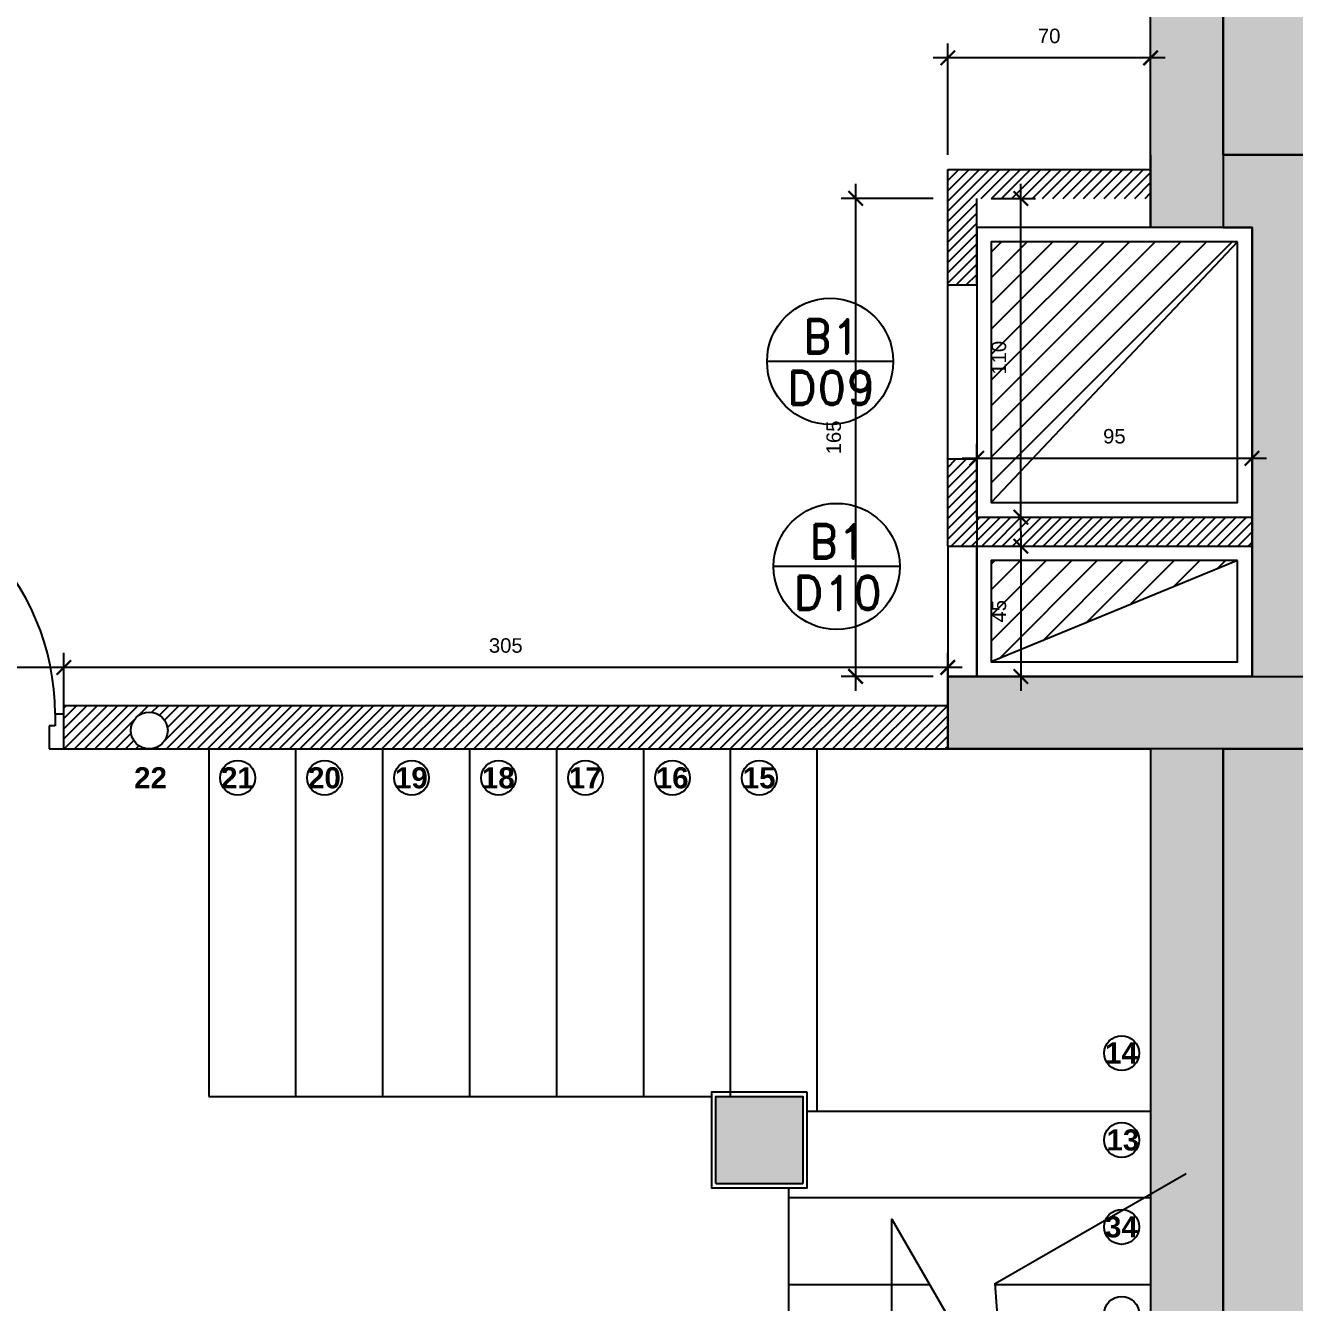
# Model space of a CAD drawing. Header units: centimetres. Extents: x 96271 to 179142, y 9855 to 112216.
# Drawn here: x 100073.4 to 100511.2, y 81679.3 to 82120 of the extents above; entities that cross this region are included whole.
import ezdxf
from ezdxf.enums import TextEntityAlignment as Align

# ---------------------------------------------------------------- set-up
doc = ezdxf.new("R2010")
doc.units = ezdxf.units.CM
doc.header["$LTSCALE"] = 100
doc.header["$MEASUREMENT"] = 0
doc.header["$PDSIZE"] = 0.2
doc.linetypes.add('HIDDEN', pattern=[0.375, 0.25, -0.125])
doc.layers.get('0').update_dxf_attribs({"linetype": 'CONTINUOUS'})
doc.layers.get('DEFPOINTS').update_dxf_attribs({"linetype": 'CONTINUOUS'})
for name, color, linetype in [('0-door', 7, 'CONTINUOUS'), ('A-Dim CMU', 2, 'CONTINUOUS'), ('A-DOOR-ANOT', 111, 'CONTINUOUS'), ('A-Flor-Str', 3, 'CONTINUOUS'), ('A-Patt-CMU', 8, 'CONTINUOUS'), ('A-Patt-Strcr', 8, 'CONTINUOUS'), ('A-PLASTER', 51, 'CONTINUOUS'), ('A-Shaft', 31, 'CONTINUOUS'), ('A-Slab limit', 53, 'CONTINUOUS'), ('A-STAIRS', 51, 'CONTINUOUS'), ('A-Wall-Full', 5, 'CONTINUOUS'), ('A-Wall-Prht', 2, 'CONTINUOUS'), ('A-Wall-Strctr', 6, 'CONTINUOUS'), ('HANDLES', 2, 'CONTINUOUS'), ('plan-stair steps nbr', 224, 'CONTINUOUS'), ('PLANTS', 75, 'CONTINUOUS')]:
    doc.layers.add(name, color=color, linetype=linetype)
doc.styles.add('ARIAL', font='arialbd.ttf')
doc.styles.add('ROMAND', font='romand.shx', dxfattribs={"height": 10})
doc.styles.get("Standard").update_dxf_attribs({"font": 'arial.ttf'})
doc.dimstyles.new('1-50', dxfattribs={"dimtxt": 11.25, "dimasz": 5, "dimexe": 5, "dimexo": 5, "dimgap": 5, "dimtad": 1, "dimdec": 1, "dimrnd": 0.5, "dimzin": 12, "dimdsep": 46, "dimtxsty": 'Standard', "dimblk": 'ARCHTICK', "dimcen": 0.09, "dimdle": 5, "dimadec": 0, "dimazin": 3, "dimtfac": 1, "dimtdec": 1, "dimtix": 1, "dimtofl": 0, "dimtmove": 1, "dimatfit": 3, "dimfxl": 5, "dimtolj": 1, "dimtzin": 0, "dimarcsym": 0})

# ---------------------------------------------------------------- blocks, each defined once
blk = doc.blocks.new('Dl80-12')
at = {"color": 1}
for p, q in [((0.3, 1.1), (0.3, 9.5)), ((0.3, 9.5), (0.7, 9.5)), ((0.7, 9.5), (0.7, 1.1)), ((0, -0.1), (0, 1.1)), ((0, 1.1), (0.3, 1.1)), ((0.3, 1.1), (0.3, 0.7)), ((0.7, 1.1), (0.3, 1.1)), ((8.7, 1.1), (8.7, 0.7)), ((9, 1.1), (8.7, 1.1)), ((9, -0.1), (9, 1.1)), ((0.3, 0.7), (0.5, 0.7)), ((0.5, 0.7), (0.5, -0.1)), ((8.7, 0.7), (8.5, 0.7)), ((8.5, 0.7), (8.5, -0.1)), ((0.5, -0.1), (0, -0.1)), ((8.5, -0.1), (9, -0.1))]:
    blk.add_line(p, q, dxfattribs=at)
at = {"color": 7}
blk.add_arc((0.3, 1.1), 8.4, 0, 90, dxfattribs=at)
at = {"layer": 'HANDLES'}
blk.add_lwpolyline([(0.1, 9.1), (-0.1, 9.1), (-0.1, 7.9), (0.1, 7.9), (0.1, 9.1)], dxfattribs=at)
blk = doc.blocks.new('_ArchTick')
at = {"color": 0, "linetype": 'ByBlock', "const_width": 0.15}
blk.add_lwpolyline([(-0.5, -0.5), (0.5, 0.5)], dxfattribs=at)
blk = doc.blocks.new('*D1165')
at = {"layer": 'A-Dim CMU', "color": 0, "lineweight": -2, "transparency": 16777216}
for p, q in [((100391.56, 82075.33), (100391.56, 82113.83)), ((100461.56, 82075.33), (100461.56, 82113.83)), ((100466.56, 82108.83), (100386.56, 82108.83))]:
    blk.add_line(p, q, dxfattribs=at)
at = {"layer": 'DEFPOINTS', "color": 0, "transparency": 16777216}
for p in [(100391.56, 82108.83), (100391.56, 82070.33), (100461.56, 82070.33)]:
    blk.add_point(p, dxfattribs=at)
at = {"layer": 'A-Dim CMU', "color": 0, "lineweight": -2, "transparency": 16777216, "xscale": 5, "yscale": 5, "zscale": 5, "rotation": 180}
blk.add_blockref('_ArchTick', (100391.56, 82108.83), dxfattribs=at)
at = {"layer": 'A-Dim CMU', "color": 0, "lineweight": -2, "transparency": 16777216, "xscale": 5, "yscale": 5, "zscale": 5}
blk.add_blockref('_ArchTick', (100461.56, 82108.83), dxfattribs=at)
at = {"layer": 'A-Dim CMU', "color": 0, "transparency": 16777216, "insert": (100426.56, 82116.38), "char_height": 5, "attachment_point": 5}
blk.add_mtext('\\A1;70', dxfattribs=at)
blk = doc.blocks.new('*D1166')
at = {"layer": 'A-Dim CMU', "color": 0, "lineweight": -2, "transparency": 16777216}
for p, q in [((100359.78, 82065.33), (100359.78, 81890.33)), ((100386.56, 82060.33), (100354.78, 82060.33)), ((100386.56, 81895.33), (100354.78, 81895.33))]:
    blk.add_line(p, q, dxfattribs=at)
at = {"layer": 'DEFPOINTS', "color": 0, "transparency": 16777216}
for p in [(100391.56, 82060.33), (100359.78, 81895.33), (100391.56, 81895.33)]:
    blk.add_point(p, dxfattribs=at)
at = {"layer": 'A-Dim CMU', "color": 0, "lineweight": -2, "transparency": 16777216, "xscale": 5, "yscale": 5, "zscale": 5}
for p, rotation in [((100359.78, 82060.33), 90), ((100359.78, 81895.33), 270)]:
    blk.add_blockref('_ArchTick', p, dxfattribs=dict(at, rotation=rotation))
at = {"layer": 'A-Dim CMU', "color": 0, "transparency": 16777216, "insert": (100352.23, 81977.83), "char_height": 5, "attachment_point": 5, "rotation": 90}
blk.add_mtext('\\A1;165', dxfattribs=at)
blk = doc.blocks.new('*D1167')
at = {"layer": 'A-Dim CMU', "color": 0, "lineweight": -2, "transparency": 16777216}
for p, q in [((100401.56, 81955.33), (100401.56, 81975.65)), ((100496.56, 81955.33), (100496.56, 81975.65)), ((100396.56, 81970.65), (100501.56, 81970.65))]:
    blk.add_line(p, q, dxfattribs=at)
at = {"layer": 'DEFPOINTS', "color": 0, "transparency": 16777216}
for p in [(100496.56, 81970.65), (100401.56, 81950.33), (100496.56, 81950.33)]:
    blk.add_point(p, dxfattribs=at)
at = {"layer": 'A-Dim CMU', "color": 0, "lineweight": -2, "transparency": 16777216, "xscale": 5, "yscale": 5, "zscale": 5, "rotation": 180}
blk.add_blockref('_ArchTick', (100401.56, 81970.65), dxfattribs=at)
at = {"layer": 'A-Dim CMU', "color": 0, "lineweight": -2, "transparency": 16777216, "xscale": 5, "yscale": 5, "zscale": 5}
blk.add_blockref('_ArchTick', (100496.56, 81970.65), dxfattribs=at)
at = {"layer": 'A-Dim CMU', "color": 0, "transparency": 16777216, "insert": (100449.06, 81978.21), "char_height": 5, "attachment_point": 5}
blk.add_mtext('\\A1;95', dxfattribs=at)
blk = doc.blocks.new('*D1168')
at = {"layer": 'A-Dim CMU', "color": 0, "lineweight": -2, "transparency": 16777216}
for p, q in [((100416.79, 81945.33), (100416.79, 82065.33)), ((100406.56, 82060.33), (100421.79, 82060.33)), ((100406.56, 81950.33), (100421.79, 81950.33))]:
    blk.add_line(p, q, dxfattribs=at)
at = {"layer": 'DEFPOINTS', "color": 0, "transparency": 16777216}
for p in [(100401.56, 82060.33), (100416.79, 82060.33), (100401.56, 81950.33)]:
    blk.add_point(p, dxfattribs=at)
at = {"layer": 'A-Dim CMU', "color": 0, "lineweight": -2, "transparency": 16777216, "xscale": 5, "yscale": 5, "zscale": 5}
for p, rotation in [((100416.79, 82060.33), 90), ((100416.79, 81950.33), 270)]:
    blk.add_blockref('_ArchTick', p, dxfattribs=dict(at, rotation=rotation))
at = {"layer": 'A-Dim CMU', "color": 0, "transparency": 16777216, "insert": (100409.23, 82005.33), "char_height": 5, "attachment_point": 5, "rotation": 90}
blk.add_mtext('\\A1;110', dxfattribs=at)
blk = doc.blocks.new('*D1169')
at = {"layer": 'A-Dim CMU', "color": 0, "lineweight": -2, "transparency": 16777216}
for p, q in [((100416.79, 81945.33), (100416.79, 81890.33)), ((100406.56, 81940.33), (100421.79, 81940.33)), ((100406.56, 81895.33), (100421.79, 81895.33))]:
    blk.add_line(p, q, dxfattribs=at)
at = {"layer": 'DEFPOINTS', "color": 0, "transparency": 16777216}
for p in [(100401.56, 81940.33), (100401.56, 81895.33), (100416.79, 81895.33)]:
    blk.add_point(p, dxfattribs=at)
at = {"layer": 'A-Dim CMU', "color": 0, "lineweight": -2, "transparency": 16777216, "xscale": 5, "yscale": 5, "zscale": 5}
for p, rotation in [((100416.79, 81940.33), 90), ((100416.79, 81895.33), 270)]:
    blk.add_blockref('_ArchTick', p, dxfattribs=dict(at, rotation=rotation))
at = {"layer": 'A-Dim CMU', "color": 0, "transparency": 16777216, "insert": (100409.24, 81917.83), "char_height": 5, "attachment_point": 5, "rotation": 90}
blk.add_mtext('\\A1;45', dxfattribs=at)
blk = doc.blocks.new('*D1170')
at = {"layer": 'A-Dim CMU', "color": 0, "lineweight": -2, "transparency": 16777216}
for p, q in [((100086.56, 81885.33), (100086.56, 81903.44)), ((100391.56, 81885.33), (100391.56, 81903.44)), ((100396.56, 81898.44), (100081.56, 81898.44))]:
    blk.add_line(p, q, dxfattribs=at)
at = {"layer": 'DEFPOINTS', "color": 0, "transparency": 16777216}
for p in [(100086.56, 81898.44), (100086.56, 81880.33), (100391.56, 81880.33)]:
    blk.add_point(p, dxfattribs=at)
at = {"layer": 'A-Dim CMU', "color": 0, "lineweight": -2, "transparency": 16777216, "xscale": 5, "yscale": 5, "zscale": 5, "rotation": 180}
blk.add_blockref('_ArchTick', (100086.56, 81898.44), dxfattribs=at)
at = {"layer": 'A-Dim CMU', "color": 0, "lineweight": -2, "transparency": 16777216, "xscale": 5, "yscale": 5, "zscale": 5}
blk.add_blockref('_ArchTick', (100391.56, 81898.44), dxfattribs=at)
at = {"layer": 'A-Dim CMU', "color": 0, "transparency": 16777216, "insert": (100239.06, 81905.99), "char_height": 5, "attachment_point": 5}
blk.add_mtext('\\A1;305', dxfattribs=at)
blk = doc.blocks.new('*D1172')
at = {"layer": 'A-Dim CMU', "color": 0, "lineweight": -2, "transparency": 16777216}
for p, q in [((99996.56, 81885.33), (99996.56, 81903.44)), ((100086.56, 81885.33), (100086.56, 81903.44)), ((100091.56, 81898.44), (99991.56, 81898.44))]:
    blk.add_line(p, q, dxfattribs=at)
at = {"layer": 'DEFPOINTS', "color": 0, "transparency": 16777216}
for p in [(99996.56, 81898.44), (99996.56, 81880.33), (100086.56, 81880.33)]:
    blk.add_point(p, dxfattribs=at)
at = {"layer": 'A-Dim CMU', "color": 0, "lineweight": -2, "transparency": 16777216, "xscale": 5, "yscale": 5, "zscale": 5}
for p, rotation in [((99996.56, 81898.44), 179.9999999994442), ((100086.56, 81898.44), 359.9999999994442)]:
    blk.add_blockref('_ArchTick', p, dxfattribs=dict(at, rotation=rotation))
at = {"layer": 'A-Dim CMU', "color": 0, "transparency": 16777216, "insert": (100041.56, 81905.99), "char_height": 5, "attachment_point": 5}
blk.add_mtext('\\A1;90', dxfattribs=at)
blk = doc.blocks.new('DOOR NO')
blk.add_line((1261.3, 534), (661.3, 534))
blk.add_circle((961.3, 534), 300)
at = {"style": 'ROMAND'}
for tag, p in [('LEVEL', (968.9, 572.3)), ('DOOR', (966, 327.2))]:
    blk.add_attdef(tag, text='', height=162, dxfattribs=at).set_placement(p, align=Align.CENTER)

msp = doc.modelspace()

# ---------------------------------------------------------------- hatches: boundary and pattern name
at = {"layer": 'A-Patt-CMU'}
h = msp.add_hatch(dxfattribs=at)
h.set_pattern_fill('ANSI31', color=256, scale=20, angle=180)
h.set_pattern_definition([(225, (96004.5307, 69378.0145), (1.76776695, -1.76776695), [])])
h.paths.add_polyline_path([(99256.559, 82745.329), (99241.559, 82745.329), (99241.559, 82665.329), (99256.559, 82665.329)])
h.paths.add_polyline_path([(99986.559, 82350.329), (99976.559, 82350.329), (99976.559, 82125.329), (99986.559, 82125.329)])
h.paths.add_polyline_path([(99861.559, 81715.329), (99761.559, 81715.329), (99761.559, 81700.329), (99861.559, 81700.329)])
h.paths.add_polyline_path([(99961.559, 81715.329), (99951.559, 81715.329), (99951.559, 81700.329), (99961.559, 81700.329)])
h.paths.add_polyline_path([(99996.559, 81885.329), (99986.559, 81885.329), (99986.559, 81870.329), (99996.559, 81870.329)])
h.paths.add_polyline_path([(99961.559, 81460.329), (99921.559, 81460.329), (99921.559, 81445.329), (99961.559, 81445.329)])
h.paths.add_polyline_path([(100221.559, 81285.329), (100161.559, 81285.329), (100161.559, 81275.329), (100221.559, 81275.329)])
h.paths.add_polyline_path([(100391.559, 82070.329), (100391.559, 82060.329), (100461.559, 82060.329), (100461.559, 82070.329)])
h.paths.add_polyline_path([(100391.559, 82030.329), (100401.559, 82030.329), (100401.559, 82060.329), (100391.559, 82060.329)])
h.paths.add_polyline_path([(100391.559, 81940.329), (100496.559, 81940.329), (100496.559, 81950.329), (100401.559, 81950.329), (100401.559, 81970.329), (100391.559, 81970.329)])
h.paths.add_polyline_path([(99746.559, 82490.329), (99746.559, 82610.329), (99736.559, 82610.329), (99736.559, 82490.329)])
h.paths.add_polyline_path([(99751.559, 82610.329), (99751.559, 82490.329), (99761.559, 82490.329), (99761.559, 82610.329)])
h.paths.add_polyline_path([(99596.559, 81945.372), (99596.559, 81875.329), (99601.559, 81875.329), (99601.559, 81860.329), (99426.559, 81860.329), (99426.559, 82110.351), (98936.559, 82110.351), (98936.559, 82100.329), (99416.559, 82100.372), (99416.559, 81850.329), (99611.559, 81850.329), (99611.559, 81945.372)])
h.paths.add_polyline_path([(99596.559, 81865.329), (99596.559, 81875.329), (99441.559, 81875.329), (99441.559, 82110.372), (99596.559, 82110.372), (99596.559, 82025.372), (99611.559, 82025.372), (99611.559, 82125.372), (99256.559, 82125.372), (99256.559, 82575.329), (99241.559, 82575.329), (99241.559, 82125.343), (98936.559, 82125.343), (98936.559, 82115.351), (99431.559, 82115.351), (99431.559, 81865.329)])
h.paths.add_polyline_path([(99961.559, 82265.329), (99971.548, 82265.329), (99971.548, 82350.329), (99961.559, 82350.329)])
h.paths.add_polyline_path([(99971.548, 82240.329), (99961.559, 82240.329), (99961.559, 82125.329), (99971.548, 82125.329)])
h.paths.add_polyline_path([(99746.559, 81630.34), (99746.559, 81670.329), (99736.559, 81670.329), (99736.559, 81630.34)])
h.paths.add_polyline_path([(99751.559, 81670.329), (99751.559, 81630.329), (99761.559, 81630.329), (99761.559, 81670.329)])
h.paths.add_polyline_path([(99746.559, 81510.34), (99736.559, 81510.34), (99736.559, 81315.329), (99746.559, 81315.329)])
h.paths.add_polyline_path([(99751.559, 81460.329), (99761.559, 81460.329), (99761.559, 81510.34), (99751.559, 81510.34)])
h.paths.add_polyline_path([(99761.559, 81445.329), (99751.559, 81445.329), (99751.559, 81315.329), (99761.559, 81315.329)])
h = msp.add_hatch(dxfattribs=at)
h.set_pattern_fill('ANSI31', color=256, scale=20, angle=180)
h.set_pattern_definition([(225, (109663.1543, 69378.0145), (1.76776695, -1.76776695), [])])
h.paths.add_polyline_path([(100391.559, 81885.329), (100086.559, 81885.329), (100086.559, 81870.329), (100116.048, 81870.329, -0.4142136), (100109.698, 81876.679, -1), (100122.398, 81876.679, -0.4142136), (100116.048, 81870.329), (100391.559, 81870.329)])
at = {"layer": 'A-Patt-Strcr'}
h = msp.add_hatch(dxfattribs=at)
h.set_pattern_fill('AR-CONC', color=256, scale=2)
h.set_pattern_definition([(50, (89598.393, 77124.047), (14.345204, -1.255043), [1.5, -16.5]), (355, (89598.393, 77124.047), (-2.775027, 15.043843), [1.2, -13.2]), (100.45144, (89599.589, 77123.942), (11.570177, 13.7888), [1.274804, -14.022842]), (46.1842, (89598.393, 77128.047), (21.344827, -3.310386), [2.25, -24.75]), (96.63564, (89600.172, 77127.77), (18.69324, 19.482372), [1.912207, -21.034275]), (351.18416, (89598.393, 77128.047), (18.69324, 19.482372), [1.8, -19.8]), (21, (89600.393, 77127.047), (11.938141, -8.052378), [1.5, -16.5]), (326, (89600.393, 77127.047), (4.866307, 14.503001), [1.2, -13.2]), (71.45144, (89601.388, 77126.376), (16.804448, 6.450623), [1.274804, -14.022842]), (37.5, (89598.393, 77124.047), (0.2431971, 6.657877), [0, -13.04, 0, -13.4, 0, -13.25]), (7.5, (89598.393, 77124.047), (5.2613907, 7.8882342), [0, -7.64, 0, -12.74, 0, -5.05]), (327.5, (89593.933, 77124.047), (10.6764487, -0.4510974), [0, -5, 0, -15.6, 0, -20.7]), (317.5, (89591.933, 77124.047), (11.6637234, 2.0020996), [0, -6.5, 0, -10.36, 0, -14.7])])
h.paths.add_polyline_path([(99736.559, 81200.329), (99376.559, 81200.329), (99376.559, 81175.329), (99401.559, 81175.329), (99736.559, 81175.329)], flags=17)
h.paths.add_polyline_path([(98901.559, 81670.329), (98876.559, 81670.329), (98876.559, 81270.329), (98901.559, 81270.329)])
h.paths.add_polyline_path([(98901.559, 82775.329), (98876.559, 82775.329), (98876.559, 82180.329), (98901.559, 82180.329)])
edge = h.paths.add_edge_path()
edge.add_line((100486.559, 82835.329), (100486.559, 82810.329))
edge.add_line((100486.559, 82810.329), (100981.46, 82810.329))
edge.add_line((100981.46, 82810.329), (101043.327, 80977.01))
edge.add_line((101043.327, 80977.01), (99866.857, 80980.229))
edge.add_line((99866.857, 80980.229), (99504.72, 80897.76))
edge.add_arc((99826.559, 81175.329), 425, 180, 220.77601, ccw=False)
edge.add_line((99401.559, 81175.329), (99376.559, 81175.329))
edge.add_arc((99826.559, 81175.329), 450, 180, 222.70827)
edge.add_line((99495.892, 80870.11), (99869.634, 80955.221))
edge.add_line((99869.634, 80955.221), (101065.679, 80951.949))
edge.add_line((101065.679, 80951.949), (101005.677, 82835.329))
edge.add_line((101005.677, 82835.329), (100486.559, 82835.329))
h = msp.add_hatch(dxfattribs=at)
h.set_pattern_fill('EARTH', color=256, scale=100)
h.set_pattern_definition([(0, (89598.393, 77124.047), (25, 25), [25, -25]), (0, (89598.393, 77133.422), (25, 25), [25, -25]), (0, (89598.393, 77142.797), (25, 25), [25, -25]), (90, (89601.518, 77145.922), (-25, 25), [25, -25]), (90, (89610.893, 77145.922), (-25, 25), [25, -25]), (90, (89620.268, 77145.922), (-25, 25), [25, -25])])
edge = h.paths.add_edge_path()
edge.add_line((99504.72, 80897.76), (99866.857, 80980.229))
edge.add_line((99866.857, 80980.229), (101039.868, 80977.019))
edge.add_line((101039.868, 80977.019), (100981.46, 82810.329))
edge.add_line((100981.46, 82810.329), (100486.559, 82810.329))
edge.add_line((100486.559, 82810.329), (100486.559, 82350.329))
edge.add_line((100486.559, 82350.329), (100486.559, 82125.329))
edge.add_line((100486.559, 82125.329), (100486.559, 82075.329))
edge.add_line((100486.559, 82075.329), (100521.559, 82075.329))
edge.add_line((100521.559, 82075.329), (100521.559, 81870.329))
edge.add_line((100521.559, 81870.329), (100486.559, 81870.329))
edge.add_line((100486.559, 81870.329), (100486.559, 81425.329))
edge.add_line((100486.559, 81425.329), (100246.559, 81425.329))
edge.add_line((100246.559, 81425.329), (100246.559, 81175.329))
edge.add_line((100246.559, 81175.329), (99761.559, 81175.329))
edge.add_line((99761.559, 81175.329), (99401.559, 81175.329))
edge.add_arc((99826.559, 81175.329), 425, 180, 220.77601)
h = msp.add_hatch(dxfattribs=at)
h.set_pattern_fill('AR-CONC', color=256, scale=2)
h.set_pattern_definition([(50, (109598.393, 77124.047), (14.345204, -1.255043), [1.5, -16.5]), (355, (109598.393, 77124.047), (-2.775027, 15.043843), [1.2, -13.2]), (100.45144, (109599.589, 77123.942), (11.570177, 13.7888), [1.274804, -14.022842]), (46.1842, (109598.393, 77128.047), (21.344827, -3.310386), [2.25, -24.75]), (96.63564, (109600.172, 77127.77), (18.69324, 19.482372), [1.912207, -21.034275]), (351.18416, (109598.393, 77128.047), (18.69324, 19.48237), [1.8, -19.8]), (21, (109600.393, 77127.047), (11.938141, -8.052378), [1.5, -16.5]), (326, (109600.393, 77127.047), (4.866307, 14.503), [1.2, -13.2]), (71.45144, (109601.388, 77126.376), (16.804448, 6.450623), [1.274804, -14.022842]), (37.5, (109598.393, 77124.047), (0.243197, 6.657877), [0, -13.04, 0, -13.4, 0, -13.25]), (7.5, (109598.393, 77124.047), (5.2613907, 7.8882342), [0, -7.64, 0, -12.74, 0, -5.05]), (327.5, (109593.933, 77124.047), (10.6764487, -0.4510974), [0, -5, 0, -15.6, 0, -20.7]), (317.5, (109591.933, 77124.047), (11.6637234, 2.0021), [0, -6.5, 0, -10.36, 0, -14.7])])
h.paths.add_polyline_path([(100246.559, 81425.329), (100281.559, 81425.329), (100281.559, 81450.329), (100221.559, 81450.329), (100221.559, 81200.329), (99761.559, 81200.329), (99761.559, 81175.329), (100246.559, 81175.329)])
h.paths.add_polyline_path([(99761.559, 81315.329), (99736.559, 81315.329), (99736.559, 81175.329), (99761.559, 81175.329)])
h.paths.add_polyline_path([(100486.559, 82635.329), (100461.559, 82635.329), (100461.559, 82390.329), (100486.559, 82390.329)])
h.paths.add_polyline_path([(100486.559, 82390.329), (100461.559, 82390.329), (100461.559, 82350.329), (100486.559, 82350.329)])
h.paths.add_polyline_path([(100486.559, 82350.329), (100461.559, 82350.329), (100461.559, 82125.329), (100486.559, 82125.329)])
h.paths.add_polyline_path([(100486.559, 82125.329), (100461.559, 82125.329), (100461.559, 82050.329), (100486.559, 82050.329)])
h.paths.add_polyline_path([(100521.559, 82075.329), (100486.559, 82075.329), (100486.559, 82050.329), (100496.559, 82050.329), (100496.559, 81895.329), (100521.559, 81895.329)])
h.paths.add_polyline_path([(100521.559, 81895.329), (100391.559, 81895.329), (100391.559, 81870.329), (100521.559, 81870.329)])
h.paths.add_polyline_path([(100486.559, 81870.329), (100461.559, 81870.329), (100461.559, 81450.329), (100281.559, 81450.329), (100281.559, 81425.329), (100486.559, 81425.329)])
h.paths.add_polyline_path([(99986.559, 81895.329), (99961.559, 81895.329), (99961.559, 81700.329), (99986.559, 81700.329)])
h.paths.add_polyline_path([(100341.559, 81750.329), (100311.559, 81750.329), (100311.559, 81720.329), (100341.559, 81720.329)], flags=17)
h.paths.add_polyline_path([(100341.559, 81600.329), (100311.559, 81600.329), (100311.559, 81570.329), (100341.559, 81570.329)], flags=17)
h.paths.add_polyline_path([(100136.559, 81300.329), (99986.559, 81300.329), (99986.559, 81275.329), (100136.559, 81275.329)], flags=17)
h.paths.add_polyline_path([(98936.559, 81270.329), (98876.559, 81270.329), (98876.559, 81175.329), (98936.559, 81175.329)])
h.paths.add_polyline_path([(98936.559, 81750.329), (98876.559, 81750.329), (98876.559, 81670.329), (98936.559, 81670.329)])
h.paths.add_polyline_path([(98936.559, 82180.329), (98876.559, 82180.329), (98876.559, 82100.329), (98936.559, 82100.329)])
h.paths.add_polyline_path([(99761.559, 82180.329), (99736.559, 82180.329), (99736.559, 82050.329), (99761.559, 82050.329)])
h.paths.add_polyline_path([(99986.559, 82125.329), (99961.559, 82125.329), (99961.559, 82050.329), (99986.559, 82050.329)])
h.paths.add_polyline_path([(99986.559, 82390.329), (99961.559, 82390.329), (99961.559, 82350.329), (99986.559, 82350.329)])
h.paths.add_polyline_path([(99761.559, 81750.329), (99736.559, 81750.329), (99736.559, 81670.329), (99761.559, 81670.329)])
h.paths.add_polyline_path([(99986.559, 81430.329), (99976.559, 81430.329), (99976.559, 81460.329), (99961.559, 81460.329), (99961.559, 81275.329), (99986.559, 81275.329)])
h.paths.add_polyline_path([(100146.559, 81430.329), (100136.559, 81430.329), (100136.559, 81275.329), (100161.559, 81275.329), (100161.559, 81460.329), (100146.559, 81460.329)])
at = {"layer": 'A-Shaft'}
h = msp.add_hatch(dxfattribs=at)
h.set_pattern_fill('ANSI31', color=256, scale=50)
h.set_pattern_definition([(45, (-31462.281, 2215.9755), (-4.41941738, 4.41941738), [])])
h.paths.add_polyline_path([(100406.559, 81955.329), (100491.559, 82045.329), (100406.559, 82045.329)])
h = msp.add_hatch(dxfattribs=at)
h.set_pattern_fill('ANSI31', color=256, scale=50)
h.set_pattern_definition([(45, (-31482.281, 2105.9755), (-4.41941738, 4.41941738), [])])
h.paths.add_polyline_path([(100406.559, 81900.329), (100491.559, 81935.329), (100406.559, 81935.329)])
at = {"layer": 'PLANTS'}
h = msp.add_hatch(dxfattribs=at)
h.set_pattern_fill('AR-SAND', color=256, scale=20)
h.set_pattern_definition([(37.5, (109663.154, 69378.014), (-1.259867, 38.536475), [0, -30.4, 0, -34, 0, -32.5]), (7.5, (109663.154, 69378.014), (35.39553, 56.44292), [0, -16.4, 0, -27.4, 0, -10.5]), (327.5, (109638.554, 69378.014), (62.28284, 0.11318), [0, -10, 0, -36, 0, -47]), (317.5, (109638.554, 69378.014), (60.12253, 17.55351), [0, -5, 0, -23.6, 0, -27])])
edge = h.paths.add_edge_path()
edge.add_arc((98661.559, 80820.329), 825, 90, 141.086932)
edge.add_line((98019.627, 81338.545), (98002.881, 83105.329))
edge.add_line((98002.881, 83105.329), (98316.559, 83105.329))
edge.add_line((98316.559, 83105.329), (98431.258, 83105.329))
edge.add_line((98431.258, 83105.329), (98896.559, 83105.329))
edge.add_line((98896.559, 83105.329), (98896.559, 83630.329))
edge.add_line((98896.559, 83630.329), (99278.171, 83630.329))
edge.add_line((99278.171, 83630.329), (99555.202, 83630.329))
edge.add_line((99555.202, 83630.329), (99555.202, 83736.52))
edge.add_line((99555.202, 83736.52), (99555.202, 83830.329))
edge.add_line((99555.202, 83830.329), (100191.952, 83830.329))
edge.add_line((100191.952, 83830.329), (100255.202, 83830.329))
edge.add_line((100255.202, 83830.329), (100255.202, 84090.329))
edge.add_line((100255.202, 84090.329), (100764.877, 84095.266))
edge.add_line((100764.877, 84095.266), (100940.524, 84095.266))
edge.add_line((100940.524, 84095.266), (100980.664, 82835.329))
edge.add_line((100980.664, 82835.329), (100506.559, 82835.329))
edge.add_line((100506.559, 82835.329), (100506.559, 83400.329))
edge.add_line((100506.559, 83400.329), (99941.559, 83400.329))
edge.add_line((99941.559, 83400.329), (99941.559, 82835.329))
edge.add_line((99941.559, 82835.329), (99736.559, 82835.329))
edge.add_line((99736.559, 82835.329), (99736.559, 82775.329))
edge.add_line((99736.559, 82775.329), (99706.559, 82775.329))
edge.add_line((99706.559, 82775.329), (99491.559, 82775.329))
edge.add_line((99491.559, 82775.329), (99426.559, 82775.329))
edge.add_line((99426.559, 82775.329), (99211.559, 82775.329))
edge.add_line((99211.559, 82775.329), (99151.559, 82775.329))
edge.add_line((99151.559, 82775.329), (98936.559, 82775.329))
edge.add_line((98936.559, 82775.329), (98901.559, 82775.329))
edge.add_line((98901.559, 82775.329), (98876.559, 82775.329))
edge.add_line((98876.559, 82775.329), (98676.559, 82775.329))
edge.add_line((98676.559, 82775.329), (98676.559, 82763.615))
edge.add_arc((98746.559, 82560.323), 215.006, 109.00021, 180)
edge.add_line((98531.553, 82560.323), (98531.553, 82390.329))
edge.add_line((98531.553, 82390.329), (98531.553, 81820.533))
edge.add_line((98531.553, 81820.533), (98876.559, 81820.533))
edge.add_line((98876.559, 81820.533), (98876.559, 81670.329))
edge.add_line((98876.559, 81670.329), (98876.559, 81645.329))
edge.add_line((98876.559, 81645.329), (98661.559, 81645.329))

# ---------------------------------------------------------------- linework, layer by layer
msp.add_lwpolyline([(100319.307, 81638.203), (100372.254, 81668.772), (100372.254, 81708.03), (100411.244, 81640.496), (100407.929, 81685.791), (100473.776, 81723.808)])
at = {"layer": 'A-Dim CMU'}
msp.add_circle((100116.048, 81876.679), 6.35, dxfattribs=at)
at = {"layer": 'A-Flor-Str'}
msp.add_line((100341.559, 81750.329), (100341.559, 81720.329), dxfattribs=at)
at = {"layer": 'A-PLASTER'}
msp.add_lwpolyline([(100343.059, 81751.829), (100310.059, 81751.829), (100310.059, 81718.829), (100343.059, 81718.829)], close=True, dxfattribs=at)
at = {"layer": 'A-Shaft'}
for p, q in [((100491.559, 82045.329), (100406.559, 81955.329)), ((100491.559, 81935.329), (100406.559, 81900.329))]:
    msp.add_line(p, q, dxfattribs=at)
for points in [[(100491.559, 82045.329), (100406.559, 82045.329), (100406.559, 81955.329), (100491.559, 81955.329)], [(100491.559, 81935.329), (100406.559, 81935.329), (100406.559, 81900.329), (100491.559, 81900.329)]]:
    msp.add_lwpolyline(points, close=True, dxfattribs=at)
at = {"layer": 'A-Slab limit'}
for points in [[(99961.559, 82835.329), (99736.559, 82835.329), (99736.559, 82775.329), (98876.559, 82775.329), (98876.559, 81175.329), (100246.559, 81175.329), (100246.559, 81425.329), (100486.559, 81425.329), (100486.559, 81870.329), (100521.559, 81870.329), (100521.559, 82075.329), (100486.559, 82075.329), (100486.559, 82610.329), (99961.559, 82610.329)], [(100496.559, 82050.329), (100401.559, 82050.329), (100401.559, 81895.329), (100496.559, 81895.329)]]:
    msp.add_lwpolyline(points, close=True, dxfattribs=at)
at = {"layer": 'A-STAIRS', "linetype": 'HIDDEN', "ltscale": 50}
for p, q in [((100316.559, 81750.329), (100316.559, 81870.329)), ((100346.559, 81745.329), (100346.559, 81870.329)), ((100336.559, 81718.829), (100336.559, 81648.164))]:
    msp.add_line(p, q, dxfattribs=at)
for points in [[(100136.559, 81870.329), (100136.559, 81750.329), (100310.059, 81750.329)], [(100166.559, 81870.329), (100166.559, 81750.329)], [(100196.559, 81870.329), (100196.559, 81750.329)], [(100226.559, 81870.329), (100226.559, 81750.329)], [(100256.559, 81870.329), (100256.559, 81750.329)], [(100286.559, 81870.329), (100286.559, 81750.329)], [(100343.059, 81745.329), (100461.559, 81745.329)], [(100461.559, 81715.329), (100336.559, 81715.329)], [(100372.254, 81685.329), (100336.559, 81685.329)], [(100385.36, 81685.329), (100372.254, 81685.329)], [(100415.789, 81685.329), (100407.963, 81685.329)], [(100461.559, 81685.329), (100415.789, 81685.329)]]:
    msp.add_lwpolyline(points, dxfattribs=at)
at = {"layer": 'A-Wall-Full'}
for p, q in [((100391.559, 82070.329), (100461.559, 82070.329)), ((100391.559, 82030.329), (100391.559, 82070.329)), ((100401.559, 82030.329), (100401.559, 82060.329)), ((100401.559, 82030.329), (100391.559, 82030.329)), ((100391.559, 81940.329), (100391.559, 81970.329)), ((100401.559, 81970.329), (100391.559, 81970.329)), ((100401.559, 81950.329), (100401.559, 81970.329)), ((100401.559, 81950.329), (100496.559, 81950.329)), ((100391.559, 81940.329), (100496.559, 81940.329)), ((100086.559, 81885.329), (100391.559, 81885.329)), ((100086.559, 81870.329), (100086.559, 81885.329)), ((100086.559, 81870.329), (100461.559, 81870.329))]:
    msp.add_line(p, q, dxfattribs=at)
at = {"layer": 'A-Wall-Prht'}
for p, q in [((100391.559, 81970.329), (100391.559, 82030.329)), ((100401.559, 82030.329), (100401.559, 81970.329)), ((100391.559, 81940.329), (100391.559, 81895.329)), ((100401.559, 81895.329), (100401.559, 81940.329))]:
    msp.add_line(p, q, dxfattribs=at)
at = {"layer": 'A-Wall-Strctr'}
for p, q in [((100461.559, 82075.329), (100461.559, 82050.329)), ((100311.559, 81720.329), (100341.559, 81720.329)), ((100311.559, 81720.329), (100341.559, 81720.329))]:
    msp.add_line(p, q, dxfattribs=at)
for points in [[(100461.559, 82125.329), (100486.559, 82125.329), (100486.559, 82050.329), (100461.559, 82050.329)], [(100521.559, 81870.329), (100391.559, 81870.329), (100391.559, 81895.329), (100521.559, 81895.329)]]:
    msp.add_lwpolyline(points, close=True, dxfattribs=at)
for points in [[(100486.559, 82075.329), (100521.559, 82075.329), (100521.559, 81870.329), (100486.559, 81870.329), (100486.559, 81425.329)], [(100486.559, 82050.329), (100496.559, 82050.329), (100496.559, 81895.329), (100391.559, 81895.329), (100391.559, 81870.329), (100461.559, 81870.329), (100461.559, 81450.329)], [(100311.559, 81720.329), (100311.559, 81750.329), (100341.559, 81750.329), (100341.559, 81720.329)], [(100311.559, 81720.329), (100311.559, 81750.329), (100341.559, 81750.329), (100341.559, 81720.329)]]:
    msp.add_lwpolyline(points, dxfattribs=at)
at = {"layer": 'plan-stair steps nbr'}
for centre in [(100146.559, 81860.329), (100176.559, 81860.329), (100206.559, 81860.329), (100236.559, 81860.329), (100266.559, 81860.329), (100296.559, 81860.329), (100326.559, 81860.329), (100451.559, 81765.329), (100451.559, 81735.329), (100451.559, 81705.329), (100451.559, 81675.329)]:
    msp.add_circle(centre, 6.006, dxfattribs=at)

# ---------------------------------------------------------------- block references
at = {"layer": '0-door', "xscale": 10, "yscale": 10, "zscale": 10}
msp.add_blockref('Dl80-12', (99996.559, 81871.329), dxfattribs=at)
at = {"layer": 'A-DOOR-ANOT', "xscale": 0.07259999999973843, "yscale": 0.07259999999973843, "zscale": 0.07259999999973843}
for p, values in [((100281.195, 81965.299), {'LEVEL': 'B1', 'DOOR': 'D09'}), ((100283.431, 81894.535), {'LEVEL': 'B1', 'DOOR': 'D10'})]:
    msp.add_blockref('DOOR NO', p, dxfattribs=at).add_auto_attribs(values)

# ---------------------------------------------------------------- texts
at = {"layer": 'plan-stair steps nbr', "char_height": 7.28, "attachment_point": 1, "style": 'ARIAL'}
for s, width, insert in [('22', 7.28, (100110.83, 81863.998)), ('21', 7.28, (100140.83, 81863.998)), ('20', 7.28, (100170.83, 81863.998)), ('19', 7.28, (100200.83, 81863.998)), ('18', 7.28, (100230.83, 81863.998)), ('17', 7.28, (100260.83, 81863.998)), ('16', 7.28, (100290.83, 81863.998)), ('15', 7.28, (100320.83, 81863.998)), ('14', 7.28, (100445.83, 81768.998)), ('13', 0.08483, (100446.356, 81738.998)), ('34', 7.28, (100445.83, 81708.998))]:
    msp.add_mtext_dynamic_manual_height_columns(s, width=width, gutter_width=0.35, heights=[0], dxfattribs=dict(at, insert=insert))

# ---------------------------------------------------------------- dimensions: what is measured, and where the dimension line sits
at = {"layer": 'A-Dim CMU'}
for p1, p2, distance, picture, middle in [((100461.559, 82070.329), (100391.559, 82070.329), -38.497, '*D1165', (100426.559, 82116.38)), ((100391.559, 82060.329), (100391.559, 81895.329), -31.78, '*D1166', (100352.227, 81977.829)), ((100401.559, 81950.329), (100401.559, 82060.329), -15.226, '*D1168', (100409.233, 82005.329)), ((100401.559, 81950.329), (100496.559, 81950.329), 20.324, '*D1167', (100449.059, 81978.206)), ((100401.559, 81940.329), (100401.559, 81895.329), 15.226, '*D1169', (100409.243, 81917.829)), ((100086.559, 81880.329), (99996.559, 81880.329), -18.111, '*D1172', (100041.559, 81905.993)), ((100391.559, 81880.329), (100086.559, 81880.329), -18.111, '*D1170', (100239.059, 81905.995))]:
    dim = msp.add_aligned_dim(p1=p1, p2=p2, distance=distance, dimstyle='1-50', override={"dimtxt": 5}, dxfattribs=at)
    dim.commit()
    dim.dimension.update_dxf_attribs({"geometry": picture, "text_midpoint": middle})

doc.saveas('drawing.dxf')
